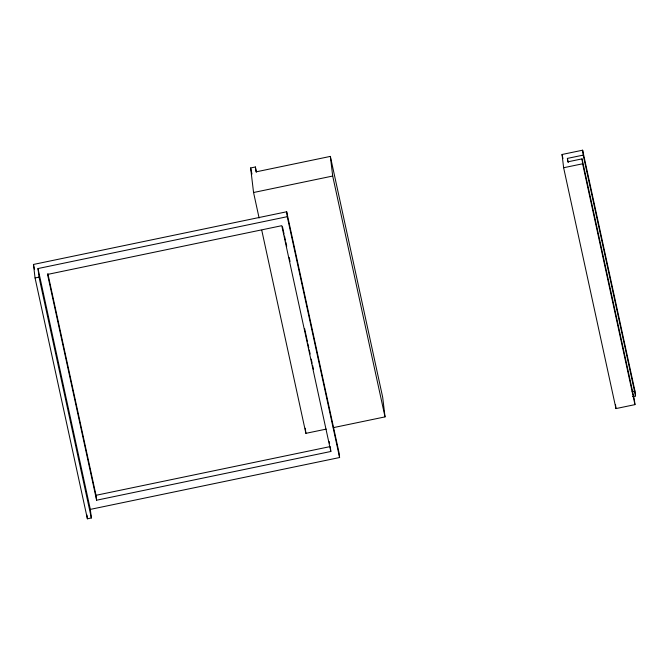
<?xml version="1.0" encoding="UTF-8"?>
<svg xmlns="http://www.w3.org/2000/svg" width="669" height="669" viewBox="0 0 669 669"><rect width="100%" height="100%" fill="white"/><g stroke="black" fill="none" stroke-linecap="round" stroke-linejoin="round"><path stroke-width="1" d="M259.104 218.019L253.559 192.505L250.632 167.961L255.382 166.974L256.486 172.075M333.287 427.65L385.026 416.887L382.685 397.252L330.352 156.404L255.968 171.883L255.382 166.974M253.559 192.505L332.694 176.039L330.352 156.404M33.45 264.456L286.675 211.772L339.007 452.62L339.593 457.529L90.323 509.385L91.352 517.973L87.396 518.801L35.056 277.953L33.45 264.456L34.562 269.557M582.632 150.199L583.217 155.108L567.387 158.402L567.797 161.839L582.038 158.879L634.379 399.719L634.965 404.628L615.973 408.583L563.633 167.735L562.052 154.48L582.632 150.199L634.965 391.047L635.55 395.956L632.581 396.575M91.352 517.973L39.019 277.133L37.991 268.545L287.26 216.681L286.675 211.772M563.633 167.735L582.624 163.788L582.038 158.879M35.056 277.953L39.019 277.133M261.763 230.261L305.892 433.345L326.188 429.122M330.369 447.553L330.837 451.483L96.604 500.211L96.018 495.303L330.252 446.574M632.029 391.658L634.965 391.047M583.217 155.108L635.55 395.956M582.624 163.788L634.965 404.628M567.387 158.402L568.274 162.483M562.052 154.48L562.938 158.561M332.694 176.039L385.026 416.887M287.26 216.681L339.593 457.529M282.51 226.883L284.057 234.008M284.501 236.04L285.387 240.104M285.83 242.145L286.717 246.209M289.142 257.398L290.028 261.462M304.612 328.588L307.489 341.817M307.932 343.849L308.81 347.913M309.254 349.954L310.14 354.018M311.244 359.102L312.13 363.175M312.574 365.207L313.452 369.271M329.148 441.49L329.591 443.522M330.837 451.483L281.774 225.687L47.541 274.424L96.604 500.211M250.632 167.961L251.962 174.082M47.842 273.579L96.018 495.303M37.991 268.545L90.323 509.385M615.488 404.502L615.973 408.583M305.281 428.235L305.892 433.345M86.937 514.979L87.396 518.801"/></g></svg>
